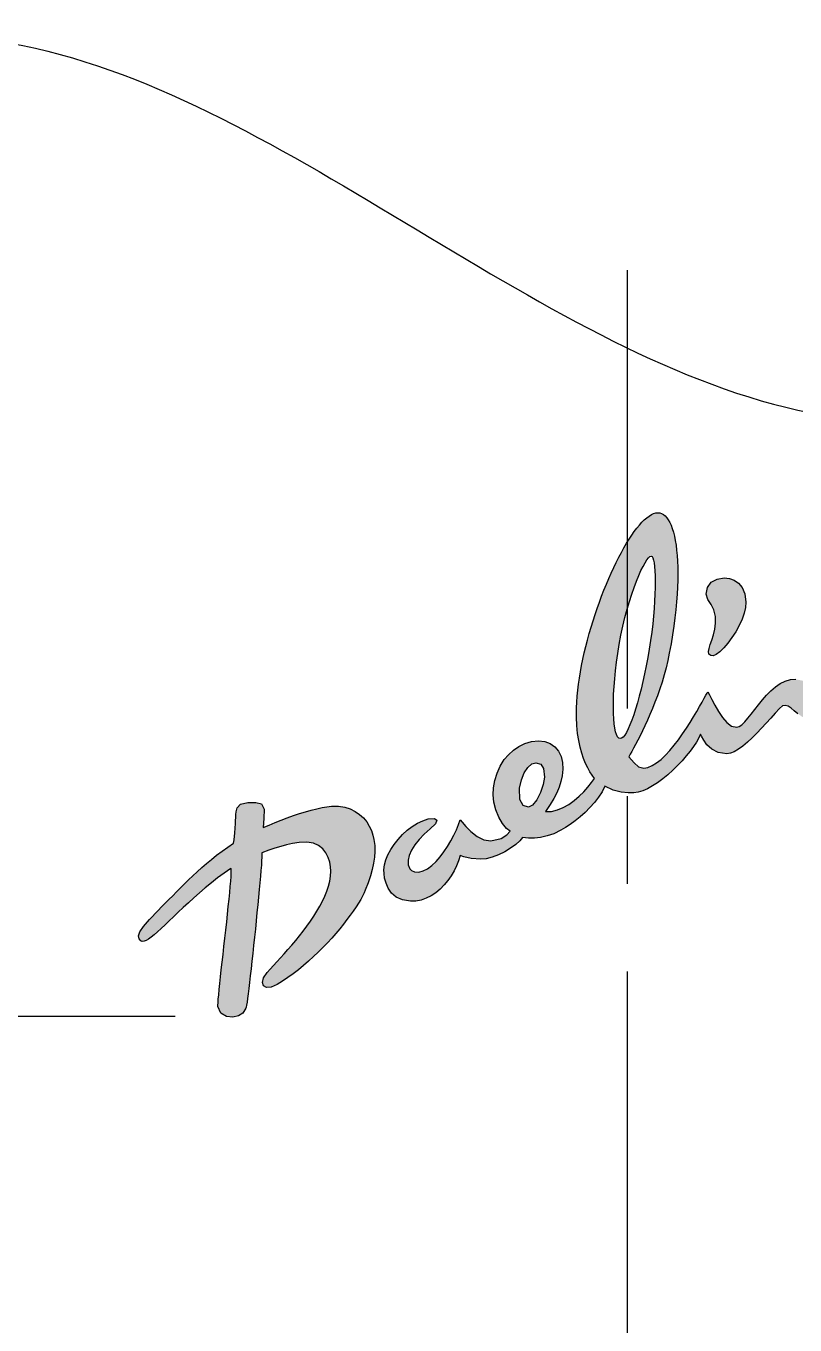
# Model space of a CAD drawing. Extents: x -5628 to -5208, y -2436 to -2139.
# Drawn here: x -5292.7 to -5277.35, y -2251.14 to -2225.2 of the extents above; entities that cross this region are included whole.
import ezdxf

# ---------------------------------------------------------------- set-up
doc = ezdxf.new("R2010")
doc.units = 0
doc.header["$LTSCALE"] = 7
doc.linetypes.add('CENTER', pattern=[2, 1.25, -0.25, 0.25, -0.25])
for name, color, linetype in [('CL', 1, 'CENTER'), ('D', 2, 'CONTINUOUS'), ('DIM', 2, 'CONTINUOUS')]:
    doc.layers.add(name, color=color, linetype=linetype)

msp = doc.modelspace()

# ---------------------------------------------------------------- hatches: boundary and pattern name
at = {"layer": 'D', "linetype": 'Continuous'}
h = msp.add_hatch(color=256, dxfattribs=at)
h.paths.add_polyline_path([(-5278.907, -2236.242), (-5278.762, -2236.22), (-5278.659, -2236.23), (-5278.562, -2236.263), (-5278.476, -2236.322), (-5278.405, -2236.413), (-5278.355, -2236.54), (-5278.33, -2236.707), (-5278.336, -2236.809), (-5278.363, -2236.923), (-5278.407, -2237.045), (-5278.466, -2237.17), (-5278.535, -2237.294), (-5278.612, -2237.412), (-5278.692, -2237.522), (-5278.773, -2237.617), (-5278.851, -2237.694), (-5278.923, -2237.748), (-5278.985, -2237.776), (-5279.034, -2237.772), (-5279.069, -2237.739), (-5279.077, -2237.69), (-5279.066, -2237.626), (-5279.041, -2237.549), (-5279.009, -2237.46), (-5278.976, -2237.358), (-5278.95, -2237.246), (-5278.935, -2237.124), (-5278.94, -2236.993), (-5278.97, -2236.854), (-5279.023, -2236.754), (-5279.089, -2236.648), (-5279.122, -2236.546), (-5279.095, -2236.409), (-5279.021, -2236.306)], flags=17)
h.paths.add_polyline_path([(-5280.245, -2235.793), (-5280.222, -2235.784), (-5280.204, -2235.793), (-5280.187, -2235.82), (-5280.173, -2235.863), (-5280.162, -2235.921), (-5280.152, -2235.994), (-5280.146, -2236.081), (-5280.141, -2236.18), (-5280.14, -2236.29), (-5280.141, -2236.412), (-5280.145, -2236.542), (-5280.152, -2236.681), (-5280.162, -2236.828), (-5280.175, -2236.982), (-5280.191, -2237.14), (-5280.21, -2237.304), (-5280.233, -2237.471), (-5280.259, -2237.64), (-5280.288, -2237.809), (-5280.319, -2237.974), (-5280.352, -2238.135), (-5280.386, -2238.29), (-5280.421, -2238.439), (-5280.458, -2238.581), (-5280.495, -2238.715), (-5280.533, -2238.84), (-5280.57, -2238.955), (-5280.608, -2239.06), (-5280.645, -2239.153), (-5280.681, -2239.235), (-5280.716, -2239.303), (-5280.75, -2239.357), (-5280.783, -2239.396), (-5280.813, -2239.419), (-5280.842, -2239.426), (-5280.868, -2239.416), (-5280.892, -2239.39), (-5280.913, -2239.347), (-5280.931, -2239.29), (-5280.946, -2239.219), (-5280.958, -2239.134), (-5280.967, -2239.036), (-5280.973, -2238.927), (-5280.976, -2238.808), (-5280.974, -2238.677), (-5280.97, -2238.538), (-5280.961, -2238.39), (-5280.949, -2238.235), (-5280.933, -2238.072), (-5280.913, -2237.904), (-5280.888, -2237.73), (-5280.859, -2237.552), (-5280.824, -2237.364), (-5280.786, -2237.183), (-5280.745, -2237.01), (-5280.701, -2236.846), (-5280.656, -2236.69), (-5280.609, -2236.544), (-5280.563, -2236.409), (-5280.516, -2236.286), (-5280.47, -2236.174), (-5280.425, -2236.075), (-5280.383, -2235.989), (-5280.343, -2235.917), (-5280.306, -2235.86), (-5280.274, -2235.818)], flags=16)
h.paths.add_polyline_path([(-5282.602, -2239.932), (-5282.523, -2239.909), (-5282.422, -2239.936), (-5282.369, -2240.026), (-5282.353, -2240.199), (-5282.374, -2240.346), (-5282.429, -2240.505), (-5282.505, -2240.651), (-5282.589, -2240.757), (-5282.668, -2240.798), (-5282.776, -2240.763), (-5282.843, -2240.642), (-5282.846, -2240.415), (-5282.81, -2240.251), (-5282.753, -2240.111), (-5282.681, -2240.002)], flags=16)
h.paths.add_polyline_path([(-5284.78, -2241.067), (-5284.671, -2241.033), (-5284.547, -2241.022), (-5284.499, -2241.056), (-5284.527, -2241.129), (-5284.631, -2241.231), (-5284.749, -2241.334), (-5284.852, -2241.44), (-5284.937, -2241.548), (-5285.003, -2241.656), (-5285.049, -2241.76), (-5285.071, -2241.858), (-5285.069, -2241.948), (-5285.04, -2242.027), (-5285.005, -2242.063), (-5284.944, -2242.089), (-5284.859, -2242.093), (-5284.771, -2242.07), (-5284.684, -2242.025), (-5284.598, -2241.962), (-5284.515, -2241.882), (-5284.435, -2241.791), (-5284.358, -2241.689), (-5284.287, -2241.581), (-5284.221, -2241.47), (-5284.161, -2241.357), (-5284.109, -2241.248), (-5284.065, -2241.143), (-5284.03, -2241.047), (-5283.993, -2241.094), (-5283.92, -2241.181), (-5283.818, -2241.284), (-5283.696, -2241.382), (-5283.562, -2241.452), (-5283.423, -2241.472), (-5283.213, -2241.425), (-5283.102, -2241.351), (-5283.035, -2241.277), (-5283.109, -2241.222), (-5283.186, -2241.123), (-5283.26, -2240.994), (-5283.322, -2240.847), (-5283.363, -2240.695), (-5283.377, -2240.551), (-5283.366, -2240.41), (-5283.34, -2240.263), (-5283.297, -2240.116), (-5283.235, -2239.975), (-5283.152, -2239.847), (-5283.067, -2239.75), (-5282.971, -2239.661), (-5282.862, -2239.586), (-5282.742, -2239.527), (-5282.61, -2239.489), (-5282.467, -2239.474), (-5282.345, -2239.488), (-5282.237, -2239.529), (-5282.145, -2239.595), (-5282.071, -2239.681), (-5282.018, -2239.786), (-5281.988, -2239.906), (-5281.985, -2240.038), (-5282, -2240.168), (-5282.024, -2240.286), (-5282.058, -2240.398), (-5282.104, -2240.508), (-5282.163, -2240.623), (-5282.238, -2240.746), (-5282.329, -2240.883), (-5282.211, -2240.88), (-5282.094, -2240.853), (-5281.979, -2240.806), (-5281.867, -2240.742), (-5281.76, -2240.666), (-5281.66, -2240.58), (-5281.567, -2240.489), (-5281.484, -2240.397), (-5281.411, -2240.307), (-5281.351, -2240.222), (-5281.397, -2240.16), (-5281.443, -2240.089), (-5281.487, -2240.01), (-5281.53, -2239.923), (-5281.57, -2239.825), (-5281.607, -2239.717), (-5281.64, -2239.598), (-5281.667, -2239.467), (-5281.689, -2239.324), (-5281.703, -2239.168), (-5281.711, -2238.998), (-5281.71, -2238.813), (-5281.705, -2238.699), (-5281.697, -2238.583), (-5281.685, -2238.464), (-5281.671, -2238.343), (-5281.653, -2238.22), (-5281.633, -2238.096), (-5281.61, -2237.97), (-5281.584, -2237.844), (-5281.556, -2237.717), (-5281.525, -2237.589), (-5281.492, -2237.461), (-5281.457, -2237.333), (-5281.42, -2237.206), (-5281.381, -2237.079), (-5281.341, -2236.953), (-5281.299, -2236.829), (-5281.255, -2236.706), (-5281.21, -2236.584), (-5281.164, -2236.465), (-5281.116, -2236.348), (-5281.068, -2236.234), (-5281.019, -2236.122), (-5280.969, -2236.014), (-5280.918, -2235.909), (-5280.867, -2235.808), (-5280.816, -2235.71), (-5280.764, -2235.618), (-5280.713, -2235.529), (-5280.661, -2235.446), (-5280.609, -2235.367), (-5280.558, -2235.294), (-5280.507, -2235.226), (-5280.457, -2235.165), (-5280.407, -2235.11), (-5280.358, -2235.061), (-5280.31, -2235.019), (-5280.263, -2234.984), (-5280.217, -2234.956), (-5280.172, -2234.936), (-5280.129, -2234.923), (-5280.087, -2234.919), (-5280.049, -2234.923), (-5280.012, -2234.935), (-5279.976, -2234.955), (-5279.942, -2234.983), (-5279.91, -2235.018), (-5279.879, -2235.061), (-5279.851, -2235.112), (-5279.824, -2235.17), (-5279.8, -2235.235), (-5279.778, -2235.307), (-5279.758, -2235.387), (-5279.74, -2235.473), (-5279.725, -2235.567), (-5279.713, -2235.667), (-5279.703, -2235.773), (-5279.696, -2235.886), (-5279.691, -2236.006), (-5279.69, -2236.132), (-5279.692, -2236.264), (-5279.696, -2236.403), (-5279.704, -2236.547), (-5279.716, -2236.698), (-5279.73, -2236.854), (-5279.749, -2237.016), (-5279.771, -2237.183), (-5279.796, -2237.356), (-5279.825, -2237.535), (-5279.859, -2237.719), (-5279.889, -2237.867), (-5279.924, -2238.014), (-5279.963, -2238.158), (-5280.005, -2238.299), (-5280.05, -2238.437), (-5280.097, -2238.571), (-5280.146, -2238.701), (-5280.196, -2238.827), (-5280.247, -2238.947), (-5280.297, -2239.063), (-5280.347, -2239.172), (-5280.396, -2239.275), (-5280.444, -2239.372), (-5280.489, -2239.461), (-5280.532, -2239.543), (-5280.571, -2239.617), (-5280.606, -2239.683), (-5280.638, -2239.741), (-5280.664, -2239.789), (-5280.564, -2239.915), (-5280.471, -2239.994), (-5280.371, -2240.017), (-5280.287, -2240.002), (-5280.2, -2239.966), (-5280.112, -2239.912), (-5280.024, -2239.842), (-5279.935, -2239.758), (-5279.848, -2239.663), (-5279.761, -2239.56), (-5279.677, -2239.45), (-5279.596, -2239.336), (-5279.518, -2239.22), (-5279.444, -2239.105), (-5279.376, -2238.993), (-5279.313, -2238.887), (-5279.256, -2238.789), (-5279.206, -2238.7), (-5279.165, -2238.624), (-5279.131, -2238.564), (-5279.107, -2238.52), (-5279.093, -2238.496), (-5279.06, -2238.553), (-5279.012, -2238.646), (-5278.952, -2238.762), (-5278.881, -2238.887), (-5278.801, -2239.008), (-5278.711, -2239.109), (-5278.615, -2239.179), (-5278.512, -2239.202), (-5278.464, -2239.187), (-5278.411, -2239.15), (-5278.354, -2239.095), (-5278.292, -2239.023), (-5278.225, -2238.941), (-5278.155, -2238.849), (-5278.08, -2238.754), (-5278.001, -2238.657), (-5277.917, -2238.562), (-5277.83, -2238.473), (-5277.739, -2238.394), (-5277.644, -2238.328), (-5277.545, -2238.279), (-5277.443, -2238.25), (-5277.336, -2238.244), (-5277.189, -2238.274), (-5277.082, -2238.331), (-5277, -2238.399), (-5276.929, -2238.465), (-5276.855, -2238.514), (-5276.763, -2238.53), (-5276.716, -2238.514), (-5276.664, -2238.471), (-5276.607, -2238.406), (-5276.547, -2238.325), (-5276.483, -2238.233), (-5276.414, -2238.133), (-5276.342, -2238.031), (-5276.266, -2237.933), (-5276.187, -2237.842), (-5276.104, -2237.763), (-5276.017, -2237.702), (-5275.928, -2237.664), (-5275.835, -2237.652), (-5275.709, -2237.671), (-5275.593, -2237.709), (-5275.469, -2237.752), (-5275.322, -2237.788), (-5275.137, -2237.804), (-5275.043, -2237.785), (-5274.949, -2237.733), (-5274.853, -2237.658), (-5274.759, -2237.569), (-5274.666, -2237.475), (-5274.575, -2237.388), (-5274.488, -2237.315), (-5274.406, -2237.267), (-5274.317, -2237.24), (-5274.219, -2237.222), (-5274.113, -2237.213), (-5273.998, -2237.211), (-5273.875, -2237.215), (-5273.746, -2237.223), (-5273.61, -2237.234), (-5273.469, -2237.245), (-5273.323, -2237.256), (-5273.173, -2237.265), (-5273.038, -2237.269), (-5272.902, -2237.268), (-5272.769, -2237.263), (-5272.639, -2237.254), (-5272.515, -2237.243), (-5272.399, -2237.23), (-5272.294, -2237.215), (-5272.188, -2237.192), (-5272.077, -2237.153), (-5271.966, -2237.099), (-5271.862, -2237.03), (-5271.772, -2236.946), (-5271.702, -2236.847), (-5271.659, -2236.733), (-5271.651, -2236.605), (-5271.662, -2236.449), (-5271.669, -2236.308), (-5271.67, -2236.183), (-5271.661, -2236.075), (-5271.639, -2235.983), (-5271.601, -2235.909), (-5271.545, -2235.854), (-5271.468, -2235.817), (-5271.365, -2235.8), (-5271.277, -2235.805), (-5271.19, -2235.832), (-5271.109, -2235.881), (-5271.039, -2235.956), (-5270.983, -2236.057), (-5270.945, -2236.187), (-5270.93, -2236.347), (-5270.94, -2236.502), (-5270.971, -2236.641), (-5271.02, -2236.765), (-5271.081, -2236.875), (-5271.152, -2236.97), (-5271.227, -2237.053), (-5271.303, -2237.124), (-5271.374, -2237.183), (-5271.438, -2237.231), (-5271.49, -2237.27), (-5271.583, -2237.331), (-5271.685, -2237.38), (-5271.796, -2237.42), (-5271.914, -2237.452), (-5272.039, -2237.478), (-5272.17, -2237.499), (-5272.306, -2237.517), (-5272.446, -2237.533), (-5272.589, -2237.55), (-5272.732, -2237.563), (-5272.876, -2237.569), (-5273.019, -2237.571), (-5273.16, -2237.568), (-5273.299, -2237.562), (-5273.434, -2237.554), (-5273.563, -2237.545), (-5273.687, -2237.536), (-5273.803, -2237.528), (-5273.911, -2237.523), (-5274.009, -2237.521), (-5274.096, -2237.523), (-5274.172, -2237.532), (-5274.234, -2237.547), (-5274.295, -2237.579), (-5274.354, -2237.63), (-5274.411, -2237.698), (-5274.468, -2237.777), (-5274.527, -2237.866), (-5274.586, -2237.96), (-5274.649, -2238.056), (-5274.715, -2238.15), (-5274.786, -2238.24), (-5274.862, -2238.321), (-5274.945, -2238.39), (-5275.036, -2238.445), (-5275.135, -2238.48), (-5275.243, -2238.493), (-5275.409, -2238.481), (-5275.537, -2238.445), (-5275.635, -2238.394), (-5275.711, -2238.336), (-5275.773, -2238.278), (-5275.83, -2238.229), (-5275.889, -2238.195), (-5275.958, -2238.186), (-5275.997, -2238.205), (-5276.047, -2238.254), (-5276.106, -2238.328), (-5276.174, -2238.42), (-5276.249, -2238.523), (-5276.331, -2238.633), (-5276.417, -2238.743), (-5276.507, -2238.847), (-5276.6, -2238.939), (-5276.694, -2239.013), (-5276.788, -2239.063), (-5276.882, -2239.083), (-5277.008, -2239.072), (-5277.118, -2239.039), (-5277.212, -2238.989), (-5277.293, -2238.931), (-5277.365, -2238.872), (-5277.429, -2238.82), (-5277.489, -2238.781), (-5277.546, -2238.765), (-5277.603, -2238.777), (-5277.663, -2238.826), (-5277.745, -2238.92), (-5277.833, -2239.018), (-5277.924, -2239.12), (-5278.018, -2239.221), (-5278.113, -2239.32), (-5278.208, -2239.414), (-5278.301, -2239.501), (-5278.393, -2239.578), (-5278.481, -2239.642), (-5278.564, -2239.69), (-5278.641, -2239.721), (-5278.711, -2239.732), (-5278.884, -2239.705), (-5279.014, -2239.638), (-5279.108, -2239.55), (-5279.172, -2239.458), (-5279.214, -2239.381), (-5279.24, -2239.337), (-5279.273, -2239.412), (-5279.319, -2239.496), (-5279.376, -2239.585), (-5279.444, -2239.678), (-5279.521, -2239.774), (-5279.605, -2239.871), (-5279.696, -2239.967), (-5279.791, -2240.061), (-5279.89, -2240.15), (-5279.99, -2240.233), (-5280.092, -2240.308), (-5280.193, -2240.374), (-5280.292, -2240.429), (-5280.388, -2240.471), (-5280.479, -2240.498), (-5280.565, -2240.509), (-5280.678, -2240.509), (-5280.823, -2240.496), (-5280.983, -2240.456), (-5281.143, -2240.377), (-5281.202, -2240.488), (-5281.274, -2240.597), (-5281.355, -2240.703), (-5281.444, -2240.804), (-5281.539, -2240.9), (-5281.638, -2240.989), (-5281.737, -2241.07), (-5281.836, -2241.143), (-5281.932, -2241.206), (-5282.022, -2241.259), (-5282.164, -2241.326), (-5282.298, -2241.372), (-5282.428, -2241.401), (-5282.552, -2241.414), (-5282.672, -2241.413), (-5282.79, -2241.403), (-5282.843, -2241.472), (-5282.925, -2241.545), (-5283.028, -2241.618), (-5283.145, -2241.686), (-5283.271, -2241.747), (-5283.397, -2241.795), (-5283.517, -2241.827), (-5283.623, -2241.838), (-5283.817, -2241.823), (-5283.962, -2241.79), (-5284.033, -2241.764), (-5284.064, -2241.865), (-5284.104, -2241.967), (-5284.154, -2242.068), (-5284.212, -2242.167), (-5284.279, -2242.262), (-5284.353, -2242.35), (-5284.434, -2242.432), (-5284.521, -2242.505), (-5284.613, -2242.566), (-5284.71, -2242.616), (-5284.812, -2242.652), (-5284.917, -2242.672), (-5285.025, -2242.675), (-5285.184, -2242.648), (-5285.308, -2242.591), (-5285.402, -2242.511), (-5285.469, -2242.417), (-5285.513, -2242.317), (-5285.54, -2242.216), (-5285.552, -2242.124), (-5285.554, -2242.047), (-5285.543, -2241.951), (-5285.516, -2241.85), (-5285.474, -2241.746), (-5285.418, -2241.642), (-5285.351, -2241.539), (-5285.273, -2241.439), (-5285.187, -2241.344), (-5285.092, -2241.258), (-5284.992, -2241.181), (-5284.888, -2241.117)])
h.paths.add_polyline_path([(-5288.673, -2241.595), (-5288.555, -2241.515), (-5288.543, -2241.451), (-5288.531, -2241.307), (-5288.52, -2241.123), (-5288.507, -2240.944), (-5288.506, -2240.89), (-5288.486, -2240.807), (-5288.415, -2240.738), (-5288.27, -2240.706), (-5288.111, -2240.706), (-5287.997, -2240.728), (-5287.948, -2240.836), (-5287.952, -2241.025), (-5287.966, -2241.205), (-5287.848, -2241.154), (-5287.728, -2241.103), (-5287.607, -2241.055), (-5287.484, -2241.008), (-5287.362, -2240.965), (-5287.241, -2240.924), (-5287.122, -2240.888), (-5287.007, -2240.855), (-5286.896, -2240.828), (-5286.79, -2240.806), (-5286.691, -2240.79), (-5286.599, -2240.78), (-5286.462, -2240.779), (-5286.338, -2240.797), (-5286.226, -2240.832), (-5286.126, -2240.881), (-5286.039, -2240.942), (-5285.963, -2241.013), (-5285.899, -2241.092), (-5285.846, -2241.177), (-5285.804, -2241.265), (-5285.773, -2241.355), (-5285.753, -2241.444), (-5285.739, -2241.563), (-5285.735, -2241.681), (-5285.742, -2241.798), (-5285.76, -2241.918), (-5285.787, -2242.041), (-5285.824, -2242.17), (-5285.87, -2242.307), (-5285.926, -2242.453), (-5285.95, -2242.509), (-5285.981, -2242.571), (-5286.018, -2242.639), (-5286.062, -2242.712), (-5286.111, -2242.789), (-5286.166, -2242.87), (-5286.226, -2242.954), (-5286.292, -2243.042), (-5286.362, -2243.131), (-5286.436, -2243.223), (-5286.515, -2243.316), (-5286.597, -2243.409), (-5286.684, -2243.503), (-5286.773, -2243.597), (-5286.866, -2243.69), (-5286.961, -2243.781), (-5287.059, -2243.871), (-5287.159, -2243.958), (-5287.262, -2244.042), (-5287.365, -2244.122), (-5287.471, -2244.199), (-5287.577, -2244.271), (-5287.684, -2244.338), (-5287.805, -2244.391), (-5287.898, -2244.396), (-5287.959, -2244.361), (-5287.98, -2244.294), (-5287.958, -2244.203), (-5287.884, -2244.096), (-5287.824, -2244.029), (-5287.759, -2243.958), (-5287.691, -2243.883), (-5287.619, -2243.805), (-5287.545, -2243.722), (-5287.47, -2243.637), (-5287.393, -2243.549), (-5287.316, -2243.458), (-5287.24, -2243.365), (-5287.165, -2243.27), (-5287.092, -2243.173), (-5287.022, -2243.075), (-5286.954, -2242.976), (-5286.891, -2242.875), (-5286.833, -2242.775), (-5286.78, -2242.673), (-5286.733, -2242.572), (-5286.693, -2242.472), (-5286.661, -2242.371), (-5286.637, -2242.272), (-5286.622, -2242.174), (-5286.616, -2242.077), (-5286.621, -2241.989), (-5286.637, -2241.895), (-5286.667, -2241.801), (-5286.712, -2241.711), (-5286.775, -2241.63), (-5286.858, -2241.563), (-5286.962, -2241.516), (-5287.091, -2241.493), (-5287.246, -2241.499), (-5287.377, -2241.52), (-5287.498, -2241.547), (-5287.613, -2241.579), (-5287.73, -2241.616), (-5287.853, -2241.658), (-5287.988, -2241.706), (-5287.988, -2241.74), (-5287.99, -2241.794), (-5287.995, -2241.867), (-5288.001, -2241.955), (-5288.009, -2242.059), (-5288.019, -2242.176), (-5288.031, -2242.305), (-5288.043, -2242.443), (-5288.057, -2242.591), (-5288.072, -2242.744), (-5288.088, -2242.903), (-5288.104, -2243.066), (-5288.121, -2243.23), (-5288.138, -2243.394), (-5288.155, -2243.557), (-5288.172, -2243.717), (-5288.189, -2243.873), (-5288.205, -2244.022), (-5288.221, -2244.163), (-5288.237, -2244.294), (-5288.251, -2244.415), (-5288.264, -2244.522), (-5288.276, -2244.615), (-5288.287, -2244.692), (-5288.296, -2244.752), (-5288.304, -2244.792), (-5288.309, -2244.811), (-5288.368, -2244.91), (-5288.458, -2244.965), (-5288.57, -2244.986), (-5288.696, -2244.975), (-5288.809, -2244.912), (-5288.867, -2244.776), (-5288.868, -2244.749), (-5288.866, -2244.7), (-5288.86, -2244.63), (-5288.852, -2244.542), (-5288.842, -2244.437), (-5288.829, -2244.317), (-5288.815, -2244.186), (-5288.8, -2244.044), (-5288.783, -2243.893), (-5288.766, -2243.737), (-5288.747, -2243.576), (-5288.729, -2243.413), (-5288.711, -2243.25), (-5288.693, -2243.088), (-5288.676, -2242.931), (-5288.66, -2242.779), (-5288.645, -2242.636), (-5288.632, -2242.503), (-5288.621, -2242.381), (-5288.612, -2242.274), (-5288.605, -2242.183), (-5288.602, -2242.11), (-5288.601, -2242.057), (-5288.604, -2242.027), (-5288.61, -2242.021), (-5288.744, -2242.113), (-5288.873, -2242.209), (-5288.998, -2242.307), (-5289.12, -2242.406), (-5289.237, -2242.506), (-5289.349, -2242.606), (-5289.457, -2242.704), (-5289.56, -2242.8), (-5289.658, -2242.893), (-5289.752, -2242.983), (-5289.84, -2243.068), (-5289.922, -2243.147), (-5290, -2243.22), (-5290.071, -2243.285), (-5290.137, -2243.343), (-5290.198, -2243.391), (-5290.252, -2243.43), (-5290.3, -2243.458), (-5290.341, -2243.474), (-5290.377, -2243.478), (-5290.405, -2243.468), (-5290.442, -2243.424), (-5290.45, -2243.364), (-5290.423, -2243.284), (-5290.354, -2243.177), (-5290.236, -2243.037), (-5290.063, -2242.859), (-5289.991, -2242.788), (-5289.918, -2242.715), (-5289.845, -2242.64), (-5289.77, -2242.564), (-5289.695, -2242.486), (-5289.617, -2242.408), (-5289.537, -2242.328), (-5289.455, -2242.248), (-5289.37, -2242.167), (-5289.282, -2242.086), (-5289.191, -2242.004), (-5289.096, -2241.922), (-5288.997, -2241.84), (-5288.894, -2241.758), (-5288.786, -2241.676)])

# ---------------------------------------------------------------- linework, layer by layer
at = {"layer": 'CL'}
msp.add_line((-5280.693, -2266.825), (-5280.693, -2229.388), dxfattribs=at)
at = {"layer": 'D', "linetype": 'Continuous'}
for p, q in [((-5280.358, -2235.061), (-5280.31, -2235.019)), ((-5280.31, -2235.019), (-5280.263, -2234.984)), ((-5280.263, -2234.984), (-5280.217, -2234.956)), ((-5280.217, -2234.956), (-5280.172, -2234.936)), ((-5280.172, -2234.936), (-5280.129, -2234.923)), ((-5280.129, -2234.923), (-5280.087, -2234.919)), ((-5280.087, -2234.919), (-5280.049, -2234.923)), ((-5280.049, -2234.923), (-5280.012, -2234.935)), ((-5280.012, -2234.935), (-5279.976, -2234.955)), ((-5279.976, -2234.955), (-5279.942, -2234.983)), ((-5279.942, -2234.983), (-5279.91, -2235.018)), ((-5279.91, -2235.018), (-5279.879, -2235.061)), ((-5280.558, -2235.294), (-5280.507, -2235.226)), ((-5280.507, -2235.226), (-5280.457, -2235.165)), ((-5280.457, -2235.165), (-5280.407, -2235.11)), ((-5280.407, -2235.11), (-5280.358, -2235.061)), ((-5279.879, -2235.061), (-5279.851, -2235.112)), ((-5279.851, -2235.112), (-5279.824, -2235.17)), ((-5279.824, -2235.17), (-5279.8, -2235.235)), ((-5279.8, -2235.235), (-5279.778, -2235.307)), ((-5280.764, -2235.618), (-5280.713, -2235.529)), ((-5280.713, -2235.529), (-5280.661, -2235.446)), ((-5280.661, -2235.446), (-5280.609, -2235.367)), ((-5280.609, -2235.367), (-5280.558, -2235.294)), ((-5279.778, -2235.307), (-5279.758, -2235.387)), ((-5279.758, -2235.387), (-5279.74, -2235.473)), ((-5279.74, -2235.473), (-5279.725, -2235.567)), ((-5280.867, -2235.808), (-5280.816, -2235.71)), ((-5280.816, -2235.71), (-5280.764, -2235.618)), ((-5280.274, -2235.818), (-5280.245, -2235.793)), ((-5280.245, -2235.793), (-5280.222, -2235.784)), ((-5280.222, -2235.784), (-5280.204, -2235.793)), ((-5280.204, -2235.793), (-5280.187, -2235.82)), ((-5279.725, -2235.567), (-5279.713, -2235.667)), ((-5279.713, -2235.667), (-5279.703, -2235.773)), ((-5279.703, -2235.773), (-5279.696, -2235.886)), ((-5281.019, -2236.122), (-5280.969, -2236.014)), ((-5280.969, -2236.014), (-5280.918, -2235.909)), ((-5280.918, -2235.909), (-5280.867, -2235.808)), ((-5280.425, -2236.075), (-5280.383, -2235.989)), ((-5280.383, -2235.989), (-5280.343, -2235.917)), ((-5280.343, -2235.917), (-5280.306, -2235.86)), ((-5280.306, -2235.86), (-5280.274, -2235.818)), ((-5280.187, -2235.82), (-5280.173, -2235.863)), ((-5280.173, -2235.863), (-5280.162, -2235.921)), ((-5280.162, -2235.921), (-5280.152, -2235.994)), ((-5280.152, -2235.994), (-5280.146, -2236.081)), ((-5279.696, -2235.886), (-5279.691, -2236.006)), ((-5279.691, -2236.006), (-5279.69, -2236.132)), ((-5281.116, -2236.348), (-5281.068, -2236.234)), ((-5281.068, -2236.234), (-5281.019, -2236.122)), ((-5280.563, -2236.409), (-5280.516, -2236.286)), ((-5280.516, -2236.286), (-5280.47, -2236.174)), ((-5280.47, -2236.174), (-5280.425, -2236.075)), ((-5280.146, -2236.081), (-5280.141, -2236.18)), ((-5280.141, -2236.18), (-5280.14, -2236.29)), ((-5280.14, -2236.29), (-5280.141, -2236.412)), ((-5279.692, -2236.264), (-5279.696, -2236.403)), ((-5279.69, -2236.132), (-5279.692, -2236.264)), ((-5279.095, -2236.409), (-5279.021, -2236.306)), ((-5279.021, -2236.306), (-5278.907, -2236.242)), ((-5278.907, -2236.242), (-5278.762, -2236.22)), ((-5278.762, -2236.22), (-5278.659, -2236.23)), ((-5278.659, -2236.23), (-5278.562, -2236.263)), ((-5278.562, -2236.263), (-5278.476, -2236.322)), ((-5281.21, -2236.584), (-5281.164, -2236.465)), ((-5281.164, -2236.465), (-5281.116, -2236.348)), ((-5280.656, -2236.69), (-5280.609, -2236.544)), ((-5280.609, -2236.544), (-5280.563, -2236.409)), ((-5280.145, -2236.542), (-5280.152, -2236.681)), ((-5280.141, -2236.412), (-5280.145, -2236.542)), ((-5279.704, -2236.547), (-5279.716, -2236.698)), ((-5279.696, -2236.403), (-5279.704, -2236.547)), ((-5279.122, -2236.546), (-5279.095, -2236.409)), ((-5279.089, -2236.648), (-5279.122, -2236.546)), ((-5278.476, -2236.322), (-5278.405, -2236.413)), ((-5278.405, -2236.413), (-5278.355, -2236.54)), ((-5278.355, -2236.54), (-5278.33, -2236.707)), ((-5281.341, -2236.953), (-5281.299, -2236.829)), ((-5281.299, -2236.829), (-5281.255, -2236.706)), ((-5281.255, -2236.706), (-5281.21, -2236.584)), ((-5280.701, -2236.846), (-5280.656, -2236.69)), ((-5280.162, -2236.828), (-5280.175, -2236.982)), ((-5280.152, -2236.681), (-5280.162, -2236.828)), ((-5279.716, -2236.698), (-5279.73, -2236.854)), ((-5279.023, -2236.754), (-5279.089, -2236.648)), ((-5278.97, -2236.854), (-5279.023, -2236.754)), ((-5278.336, -2236.809), (-5278.363, -2236.923)), ((-5278.33, -2236.707), (-5278.336, -2236.809)), ((-5281.42, -2237.206), (-5281.381, -2237.079)), ((-5281.381, -2237.079), (-5281.341, -2236.953)), ((-5280.786, -2237.183), (-5280.745, -2237.01)), ((-5280.745, -2237.01), (-5280.701, -2236.846)), ((-5280.175, -2236.982), (-5280.191, -2237.14)), ((-5279.749, -2237.016), (-5279.771, -2237.183)), ((-5279.73, -2236.854), (-5279.749, -2237.016)), ((-5278.94, -2236.993), (-5278.97, -2236.854)), ((-5278.935, -2237.124), (-5278.94, -2236.993)), ((-5278.407, -2237.045), (-5278.466, -2237.17)), ((-5278.363, -2236.923), (-5278.407, -2237.045)), ((-5281.492, -2237.461), (-5281.457, -2237.333)), ((-5281.457, -2237.333), (-5281.42, -2237.206)), ((-5280.824, -2237.364), (-5280.786, -2237.183)), ((-5280.21, -2237.304), (-5280.233, -2237.471)), ((-5280.191, -2237.14), (-5280.21, -2237.304)), ((-5279.771, -2237.183), (-5279.796, -2237.356)), ((-5278.976, -2237.358), (-5278.95, -2237.246)), ((-5278.95, -2237.246), (-5278.935, -2237.124)), ((-5278.535, -2237.294), (-5278.612, -2237.412)), ((-5278.466, -2237.17), (-5278.535, -2237.294)), ((-5281.556, -2237.717), (-5281.525, -2237.589)), ((-5281.525, -2237.589), (-5281.492, -2237.461)), ((-5280.888, -2237.73), (-5280.859, -2237.552)), ((-5280.859, -2237.552), (-5280.824, -2237.364)), ((-5280.233, -2237.471), (-5280.259, -2237.64)), ((-5279.825, -2237.535), (-5279.859, -2237.719)), ((-5279.796, -2237.356), (-5279.825, -2237.535)), ((-5279.066, -2237.626), (-5279.041, -2237.549)), ((-5279.041, -2237.549), (-5279.009, -2237.46)), ((-5279.009, -2237.46), (-5278.976, -2237.358)), ((-5278.692, -2237.522), (-5278.773, -2237.617)), ((-5278.612, -2237.412), (-5278.692, -2237.522)), ((-5281.61, -2237.97), (-5281.584, -2237.844)), ((-5281.584, -2237.844), (-5281.556, -2237.717)), ((-5280.913, -2237.904), (-5280.888, -2237.73)), ((-5280.288, -2237.809), (-5280.319, -2237.974)), ((-5280.259, -2237.64), (-5280.288, -2237.809)), ((-5279.889, -2237.867), (-5279.924, -2238.014)), ((-5279.859, -2237.719), (-5279.889, -2237.867)), ((-5279.859, -2237.719), (-5279.859, -2237.719)), ((-5279.077, -2237.69), (-5279.066, -2237.626)), ((-5279.069, -2237.739), (-5279.077, -2237.69)), ((-5279.034, -2237.772), (-5279.069, -2237.739)), ((-5278.985, -2237.776), (-5279.034, -2237.772)), ((-5278.923, -2237.748), (-5278.985, -2237.776)), ((-5278.851, -2237.694), (-5278.923, -2237.748)), ((-5278.773, -2237.617), (-5278.851, -2237.694)), ((-5281.653, -2238.22), (-5281.633, -2238.096)), ((-5281.633, -2238.096), (-5281.61, -2237.97)), ((-5280.949, -2238.235), (-5280.933, -2238.072)), ((-5280.933, -2238.072), (-5280.913, -2237.904)), ((-5280.319, -2237.974), (-5280.352, -2238.135)), ((-5279.924, -2238.014), (-5279.963, -2238.158)), ((-5281.685, -2238.464), (-5281.671, -2238.343)), ((-5281.671, -2238.343), (-5281.653, -2238.22)), ((-5280.97, -2238.538), (-5280.961, -2238.39)), ((-5280.961, -2238.39), (-5280.949, -2238.235)), ((-5280.386, -2238.29), (-5280.421, -2238.439)), ((-5280.352, -2238.135), (-5280.386, -2238.29)), ((-5280.005, -2238.299), (-5280.05, -2238.437)), ((-5279.963, -2238.158), (-5280.005, -2238.299)), ((-5277.739, -2238.394), (-5277.644, -2238.328)), ((-5277.644, -2238.328), (-5277.545, -2238.279)), ((-5277.545, -2238.279), (-5277.443, -2238.25)), ((-5277.443, -2238.25), (-5277.336, -2238.244)), ((-5281.705, -2238.699), (-5281.697, -2238.583)), ((-5281.697, -2238.583), (-5281.685, -2238.464)), ((-5280.974, -2238.677), (-5280.97, -2238.538)), ((-5280.458, -2238.581), (-5280.495, -2238.715)), ((-5280.421, -2238.439), (-5280.458, -2238.581)), ((-5280.097, -2238.571), (-5280.146, -2238.701)), ((-5280.05, -2238.437), (-5280.097, -2238.571)), ((-5279.206, -2238.7), (-5279.165, -2238.624)), ((-5279.165, -2238.624), (-5279.131, -2238.564)), ((-5279.131, -2238.564), (-5279.107, -2238.52)), ((-5279.107, -2238.52), (-5279.093, -2238.496)), ((-5279.093, -2238.496), (-5279.06, -2238.553)), ((-5279.06, -2238.553), (-5279.012, -2238.646)), ((-5279.012, -2238.646), (-5278.952, -2238.762)), ((-5278.001, -2238.657), (-5277.917, -2238.562)), ((-5277.917, -2238.562), (-5277.83, -2238.473)), ((-5277.83, -2238.473), (-5277.739, -2238.394)), ((-5281.711, -2238.998), (-5281.71, -2238.813)), ((-5281.71, -2238.813), (-5281.705, -2238.699)), ((-5280.976, -2238.808), (-5280.974, -2238.677)), ((-5280.973, -2238.927), (-5280.976, -2238.808)), ((-5280.533, -2238.84), (-5280.57, -2238.955)), ((-5280.495, -2238.715), (-5280.533, -2238.84)), ((-5280.196, -2238.827), (-5280.247, -2238.947)), ((-5280.146, -2238.701), (-5280.196, -2238.827)), ((-5279.376, -2238.993), (-5279.313, -2238.887)), ((-5279.313, -2238.887), (-5279.256, -2238.789)), ((-5279.256, -2238.789), (-5279.206, -2238.7)), ((-5278.952, -2238.762), (-5278.881, -2238.887)), ((-5278.881, -2238.887), (-5278.801, -2239.008)), ((-5278.225, -2238.941), (-5278.155, -2238.849)), ((-5278.155, -2238.849), (-5278.08, -2238.754)), ((-5278.08, -2238.754), (-5278.001, -2238.657)), ((-5277.663, -2238.826), (-5277.745, -2238.92)), ((-5277.603, -2238.777), (-5277.663, -2238.826)), ((-5277.546, -2238.765), (-5277.603, -2238.777)), ((-5277.489, -2238.781), (-5277.546, -2238.765)), ((-5277.429, -2238.82), (-5277.489, -2238.781)), ((-5277.365, -2238.872), (-5277.429, -2238.82)), ((-5277.293, -2238.931), (-5277.365, -2238.872)), ((-5281.703, -2239.168), (-5281.711, -2238.998)), ((-5281.689, -2239.324), (-5281.703, -2239.168)), ((-5280.967, -2239.036), (-5280.973, -2238.927)), ((-5280.958, -2239.134), (-5280.967, -2239.036)), ((-5280.946, -2239.219), (-5280.958, -2239.134)), ((-5280.645, -2239.153), (-5280.681, -2239.235)), ((-5280.608, -2239.06), (-5280.645, -2239.153)), ((-5280.57, -2238.955), (-5280.608, -2239.06)), ((-5280.297, -2239.063), (-5280.347, -2239.172)), ((-5280.247, -2238.947), (-5280.297, -2239.063)), ((-5279.518, -2239.22), (-5279.444, -2239.105)), ((-5279.444, -2239.105), (-5279.376, -2238.993)), ((-5278.801, -2239.008), (-5278.711, -2239.109)), ((-5278.711, -2239.109), (-5278.615, -2239.179)), ((-5278.464, -2239.187), (-5278.411, -2239.15)), ((-5278.411, -2239.15), (-5278.354, -2239.095)), ((-5278.354, -2239.095), (-5278.292, -2239.023)), ((-5278.292, -2239.023), (-5278.225, -2238.941)), ((-5277.924, -2239.12), (-5278.018, -2239.221)), ((-5277.833, -2239.018), (-5277.924, -2239.12)), ((-5277.745, -2238.92), (-5277.833, -2239.018)), ((-5281.667, -2239.467), (-5281.689, -2239.324)), ((-5280.931, -2239.29), (-5280.946, -2239.219)), ((-5280.913, -2239.347), (-5280.931, -2239.29)), ((-5280.892, -2239.39), (-5280.913, -2239.347)), ((-5280.868, -2239.416), (-5280.892, -2239.39)), ((-5280.842, -2239.426), (-5280.868, -2239.416)), ((-5280.813, -2239.419), (-5280.842, -2239.426)), ((-5280.783, -2239.396), (-5280.813, -2239.419)), ((-5280.75, -2239.357), (-5280.783, -2239.396)), ((-5280.716, -2239.303), (-5280.75, -2239.357)), ((-5280.681, -2239.235), (-5280.716, -2239.303)), ((-5280.444, -2239.372), (-5280.489, -2239.461)), ((-5280.396, -2239.275), (-5280.444, -2239.372)), ((-5280.347, -2239.172), (-5280.396, -2239.275)), ((-5279.677, -2239.45), (-5279.596, -2239.336)), ((-5279.596, -2239.336), (-5279.518, -2239.22)), ((-5279.273, -2239.412), (-5279.319, -2239.496)), ((-5279.24, -2239.337), (-5279.273, -2239.412)), ((-5279.214, -2239.381), (-5279.24, -2239.337)), ((-5279.172, -2239.458), (-5279.214, -2239.381)), ((-5278.615, -2239.179), (-5278.512, -2239.202)), ((-5278.512, -2239.202), (-5278.464, -2239.187)), ((-5278.208, -2239.414), (-5278.301, -2239.501)), ((-5278.113, -2239.32), (-5278.208, -2239.414)), ((-5278.018, -2239.221), (-5278.113, -2239.32)), ((-5283.067, -2239.75), (-5282.971, -2239.661)), ((-5282.971, -2239.661), (-5282.862, -2239.586)), ((-5282.862, -2239.586), (-5282.742, -2239.527)), ((-5282.742, -2239.527), (-5282.61, -2239.489)), ((-5282.61, -2239.489), (-5282.467, -2239.474)), ((-5282.467, -2239.474), (-5282.345, -2239.488)), ((-5282.345, -2239.488), (-5282.237, -2239.529)), ((-5282.237, -2239.529), (-5282.145, -2239.595)), ((-5282.145, -2239.595), (-5282.071, -2239.681)), ((-5282.071, -2239.681), (-5282.018, -2239.786)), ((-5281.64, -2239.598), (-5281.667, -2239.467)), ((-5281.607, -2239.717), (-5281.64, -2239.598)), ((-5280.606, -2239.683), (-5280.638, -2239.741)), ((-5280.571, -2239.617), (-5280.606, -2239.683)), ((-5280.532, -2239.543), (-5280.571, -2239.617)), ((-5280.489, -2239.461), (-5280.532, -2239.543)), ((-5279.935, -2239.758), (-5279.848, -2239.663)), ((-5279.848, -2239.663), (-5279.761, -2239.56)), ((-5279.761, -2239.56), (-5279.677, -2239.45)), ((-5279.444, -2239.678), (-5279.521, -2239.774)), ((-5279.376, -2239.585), (-5279.444, -2239.678)), ((-5279.319, -2239.496), (-5279.376, -2239.585)), ((-5279.108, -2239.55), (-5279.172, -2239.458)), ((-5279.014, -2239.638), (-5279.108, -2239.55)), ((-5278.884, -2239.705), (-5279.014, -2239.638)), ((-5278.481, -2239.642), (-5278.564, -2239.69)), ((-5278.393, -2239.578), (-5278.481, -2239.642)), ((-5278.301, -2239.501), (-5278.393, -2239.578)), ((-5283.235, -2239.975), (-5283.152, -2239.847)), ((-5283.152, -2239.847), (-5283.067, -2239.75)), ((-5282.681, -2240.002), (-5282.602, -2239.932)), ((-5282.602, -2239.932), (-5282.523, -2239.909)), ((-5282.523, -2239.909), (-5282.422, -2239.936)), ((-5282.422, -2239.936), (-5282.369, -2240.026)), ((-5282.018, -2239.786), (-5281.988, -2239.906)), ((-5281.988, -2239.906), (-5281.985, -2240.038)), ((-5281.57, -2239.825), (-5281.607, -2239.717)), ((-5281.53, -2239.923), (-5281.57, -2239.825)), ((-5281.487, -2240.01), (-5281.53, -2239.923)), ((-5280.638, -2239.741), (-5280.664, -2239.789)), ((-5280.664, -2239.789), (-5280.564, -2239.915)), ((-5280.564, -2239.915), (-5280.471, -2239.994)), ((-5280.2, -2239.966), (-5280.112, -2239.912)), ((-5280.112, -2239.912), (-5280.024, -2239.842)), ((-5280.024, -2239.842), (-5279.935, -2239.758)), ((-5279.605, -2239.871), (-5279.696, -2239.967)), ((-5279.521, -2239.774), (-5279.605, -2239.871)), ((-5278.711, -2239.732), (-5278.884, -2239.705)), ((-5278.641, -2239.721), (-5278.711, -2239.732)), ((-5278.564, -2239.69), (-5278.641, -2239.721)), ((-5283.34, -2240.263), (-5283.297, -2240.116)), ((-5283.297, -2240.116), (-5283.235, -2239.975)), ((-5282.81, -2240.251), (-5282.753, -2240.111)), ((-5282.753, -2240.111), (-5282.681, -2240.002)), ((-5282.353, -2240.199), (-5282.374, -2240.346)), ((-5282.369, -2240.026), (-5282.353, -2240.199)), ((-5282, -2240.168), (-5282.024, -2240.286)), ((-5281.985, -2240.038), (-5282, -2240.168)), ((-5281.443, -2240.089), (-5281.487, -2240.01)), ((-5281.397, -2240.16), (-5281.443, -2240.089)), ((-5281.351, -2240.222), (-5281.397, -2240.16)), ((-5280.471, -2239.994), (-5280.371, -2240.017)), ((-5280.371, -2240.017), (-5280.287, -2240.002)), ((-5280.287, -2240.002), (-5280.2, -2239.966)), ((-5279.89, -2240.15), (-5279.99, -2240.233)), ((-5279.791, -2240.061), (-5279.89, -2240.15)), ((-5279.696, -2239.967), (-5279.791, -2240.061)), ((-5283.377, -2240.551), (-5283.366, -2240.41)), ((-5283.366, -2240.41), (-5283.34, -2240.263)), ((-5282.846, -2240.415), (-5282.81, -2240.251)), ((-5282.843, -2240.642), (-5282.846, -2240.415)), ((-5282.374, -2240.346), (-5282.429, -2240.505)), ((-5282.058, -2240.398), (-5282.104, -2240.508)), ((-5282.024, -2240.286), (-5282.058, -2240.398)), ((-5281.567, -2240.489), (-5281.484, -2240.397)), ((-5281.484, -2240.397), (-5281.411, -2240.307)), ((-5281.411, -2240.307), (-5281.351, -2240.222)), ((-5281.143, -2240.377), (-5281.202, -2240.488)), ((-5280.983, -2240.456), (-5281.143, -2240.377)), ((-5280.823, -2240.496), (-5280.983, -2240.456)), ((-5280.292, -2240.429), (-5280.388, -2240.471)), ((-5280.193, -2240.374), (-5280.292, -2240.429)), ((-5280.092, -2240.308), (-5280.193, -2240.374)), ((-5279.99, -2240.233), (-5280.092, -2240.308)), ((-5288.415, -2240.738), (-5288.27, -2240.706)), ((-5288.27, -2240.706), (-5288.111, -2240.706)), ((-5288.111, -2240.706), (-5287.997, -2240.728)), ((-5283.363, -2240.695), (-5283.377, -2240.551)), ((-5283.322, -2240.847), (-5283.363, -2240.695)), ((-5282.776, -2240.763), (-5282.843, -2240.642)), ((-5282.505, -2240.651), (-5282.589, -2240.757)), ((-5282.429, -2240.505), (-5282.505, -2240.651)), ((-5282.163, -2240.623), (-5282.238, -2240.746)), ((-5282.104, -2240.508), (-5282.163, -2240.623)), ((-5281.867, -2240.742), (-5281.76, -2240.666)), ((-5281.76, -2240.666), (-5281.66, -2240.58)), ((-5281.66, -2240.58), (-5281.567, -2240.489)), ((-5281.355, -2240.703), (-5281.444, -2240.804)), ((-5281.274, -2240.597), (-5281.355, -2240.703)), ((-5281.202, -2240.488), (-5281.274, -2240.597)), ((-5280.678, -2240.509), (-5280.823, -2240.496)), ((-5280.565, -2240.509), (-5280.678, -2240.509)), ((-5280.479, -2240.498), (-5280.565, -2240.509)), ((-5280.388, -2240.471), (-5280.479, -2240.498)), ((-5288.52, -2241.123), (-5288.507, -2240.944)), ((-5288.507, -2240.944), (-5288.506, -2240.89)), ((-5288.506, -2240.89), (-5288.486, -2240.807)), ((-5288.486, -2240.807), (-5288.415, -2240.738)), ((-5287.997, -2240.728), (-5287.948, -2240.836)), ((-5287.948, -2240.836), (-5287.952, -2241.025)), ((-5287.484, -2241.008), (-5287.362, -2240.965)), ((-5287.362, -2240.965), (-5287.241, -2240.924)), ((-5287.241, -2240.924), (-5287.122, -2240.888)), ((-5287.122, -2240.888), (-5287.007, -2240.855)), ((-5287.007, -2240.855), (-5286.896, -2240.828)), ((-5286.896, -2240.828), (-5286.79, -2240.806)), ((-5286.79, -2240.806), (-5286.691, -2240.79)), ((-5286.691, -2240.79), (-5286.599, -2240.78)), ((-5286.599, -2240.78), (-5286.462, -2240.779)), ((-5286.462, -2240.779), (-5286.338, -2240.797)), ((-5286.338, -2240.797), (-5286.226, -2240.832)), ((-5286.226, -2240.832), (-5286.126, -2240.881)), ((-5286.126, -2240.881), (-5286.039, -2240.942)), ((-5286.039, -2240.942), (-5285.963, -2241.013)), ((-5283.26, -2240.994), (-5283.322, -2240.847)), ((-5282.668, -2240.798), (-5282.776, -2240.763)), ((-5282.589, -2240.757), (-5282.668, -2240.798)), ((-5282.238, -2240.746), (-5282.329, -2240.883)), ((-5282.329, -2240.883), (-5282.211, -2240.88)), ((-5282.211, -2240.88), (-5282.094, -2240.853)), ((-5282.094, -2240.853), (-5281.979, -2240.806)), ((-5281.979, -2240.806), (-5281.867, -2240.742)), ((-5281.539, -2240.9), (-5281.638, -2240.989)), ((-5281.444, -2240.804), (-5281.539, -2240.9)), ((-5288.531, -2241.307), (-5288.52, -2241.123)), ((-5287.952, -2241.025), (-5287.966, -2241.205)), ((-5287.966, -2241.205), (-5287.848, -2241.154)), ((-5287.848, -2241.154), (-5287.728, -2241.103)), ((-5287.728, -2241.103), (-5287.607, -2241.055)), ((-5287.607, -2241.055), (-5287.484, -2241.008)), ((-5285.963, -2241.013), (-5285.899, -2241.092)), ((-5285.899, -2241.092), (-5285.846, -2241.177)), ((-5285.846, -2241.177), (-5285.804, -2241.265)), ((-5285.092, -2241.258), (-5284.992, -2241.181)), ((-5284.992, -2241.181), (-5284.888, -2241.117)), ((-5284.888, -2241.117), (-5284.78, -2241.067)), ((-5284.78, -2241.067), (-5284.671, -2241.033)), ((-5284.631, -2241.231), (-5284.749, -2241.334)), ((-5284.671, -2241.033), (-5284.547, -2241.022)), ((-5284.527, -2241.129), (-5284.631, -2241.231)), ((-5284.547, -2241.022), (-5284.499, -2241.056)), ((-5284.499, -2241.056), (-5284.527, -2241.129)), ((-5284.109, -2241.248), (-5284.065, -2241.143)), ((-5284.065, -2241.143), (-5284.03, -2241.047)), ((-5284.03, -2241.047), (-5283.993, -2241.094)), ((-5283.993, -2241.094), (-5283.92, -2241.181)), ((-5283.92, -2241.181), (-5283.818, -2241.284)), ((-5283.186, -2241.123), (-5283.26, -2240.994)), ((-5283.109, -2241.222), (-5283.186, -2241.123)), ((-5283.035, -2241.277), (-5283.109, -2241.222)), ((-5281.932, -2241.206), (-5282.022, -2241.259)), ((-5281.836, -2241.143), (-5281.932, -2241.206)), ((-5281.737, -2241.07), (-5281.836, -2241.143)), ((-5281.638, -2240.989), (-5281.737, -2241.07)), ((-5288.555, -2241.515), (-5288.543, -2241.451)), ((-5288.543, -2241.451), (-5288.531, -2241.307)), ((-5287.246, -2241.499), (-5287.377, -2241.52)), ((-5287.091, -2241.493), (-5287.246, -2241.499)), ((-5286.962, -2241.516), (-5287.091, -2241.493)), ((-5285.804, -2241.265), (-5285.773, -2241.355)), ((-5285.773, -2241.355), (-5285.753, -2241.444)), ((-5285.753, -2241.444), (-5285.739, -2241.563)), ((-5285.351, -2241.539), (-5285.273, -2241.439)), ((-5285.273, -2241.439), (-5285.187, -2241.344)), ((-5285.187, -2241.344), (-5285.092, -2241.258)), ((-5284.852, -2241.44), (-5284.937, -2241.548)), ((-5284.749, -2241.334), (-5284.852, -2241.44)), ((-5284.287, -2241.581), (-5284.221, -2241.47)), ((-5284.221, -2241.47), (-5284.161, -2241.357)), ((-5284.161, -2241.357), (-5284.109, -2241.248)), ((-5283.818, -2241.284), (-5283.696, -2241.382)), ((-5283.696, -2241.382), (-5283.562, -2241.452)), ((-5283.562, -2241.452), (-5283.423, -2241.472)), ((-5283.423, -2241.472), (-5283.213, -2241.425)), ((-5283.213, -2241.425), (-5283.102, -2241.351)), ((-5283.102, -2241.351), (-5283.035, -2241.277)), ((-5282.843, -2241.472), (-5282.925, -2241.545)), ((-5282.79, -2241.403), (-5282.843, -2241.472)), ((-5282.672, -2241.413), (-5282.79, -2241.403)), ((-5282.552, -2241.414), (-5282.672, -2241.413)), ((-5282.428, -2241.401), (-5282.552, -2241.414)), ((-5282.298, -2241.372), (-5282.428, -2241.401)), ((-5282.164, -2241.326), (-5282.298, -2241.372)), ((-5282.022, -2241.259), (-5282.164, -2241.326)), ((-5288.997, -2241.84), (-5288.894, -2241.758)), ((-5288.894, -2241.758), (-5288.786, -2241.676)), ((-5288.786, -2241.676), (-5288.673, -2241.595)), ((-5288.673, -2241.595), (-5288.555, -2241.515)), ((-5287.988, -2241.74), (-5287.99, -2241.794)), ((-5287.853, -2241.658), (-5287.988, -2241.706)), ((-5287.988, -2241.706), (-5287.988, -2241.74)), ((-5287.73, -2241.616), (-5287.853, -2241.658)), ((-5287.613, -2241.579), (-5287.73, -2241.616)), ((-5287.498, -2241.547), (-5287.613, -2241.579)), ((-5287.377, -2241.52), (-5287.498, -2241.547)), ((-5286.858, -2241.563), (-5286.962, -2241.516)), ((-5286.775, -2241.63), (-5286.858, -2241.563)), ((-5286.712, -2241.711), (-5286.775, -2241.63)), ((-5286.667, -2241.801), (-5286.712, -2241.711)), ((-5285.735, -2241.681), (-5285.742, -2241.798)), ((-5285.739, -2241.563), (-5285.735, -2241.681)), ((-5285.516, -2241.85), (-5285.474, -2241.746)), ((-5285.474, -2241.746), (-5285.418, -2241.642)), ((-5285.418, -2241.642), (-5285.351, -2241.539)), ((-5285.049, -2241.76), (-5285.071, -2241.858)), ((-5285.003, -2241.656), (-5285.049, -2241.76)), ((-5284.937, -2241.548), (-5285.003, -2241.656)), ((-5284.435, -2241.791), (-5284.358, -2241.689)), ((-5284.358, -2241.689), (-5284.287, -2241.581)), ((-5283.271, -2241.747), (-5283.397, -2241.795)), ((-5283.145, -2241.686), (-5283.271, -2241.747)), ((-5283.028, -2241.618), (-5283.145, -2241.686)), ((-5282.925, -2241.545), (-5283.028, -2241.618)), ((-5289.282, -2242.086), (-5289.191, -2242.004)), ((-5289.191, -2242.004), (-5289.096, -2241.922)), ((-5289.096, -2241.922), (-5288.997, -2241.84)), ((-5288.61, -2242.021), (-5288.744, -2242.113)), ((-5288.604, -2242.027), (-5288.61, -2242.021)), ((-5288.001, -2241.955), (-5288.009, -2242.059)), ((-5287.995, -2241.867), (-5288.001, -2241.955)), ((-5287.99, -2241.794), (-5287.995, -2241.867)), ((-5286.637, -2241.895), (-5286.667, -2241.801)), ((-5286.621, -2241.989), (-5286.637, -2241.895)), ((-5286.616, -2242.077), (-5286.621, -2241.989)), ((-5285.76, -2241.918), (-5285.787, -2242.041)), ((-5285.742, -2241.798), (-5285.76, -2241.918)), ((-5285.554, -2242.047), (-5285.543, -2241.951)), ((-5285.543, -2241.951), (-5285.516, -2241.85)), ((-5285.071, -2241.858), (-5285.069, -2241.948)), ((-5285.069, -2241.948), (-5285.04, -2242.027)), ((-5284.684, -2242.025), (-5284.598, -2241.962)), ((-5284.598, -2241.962), (-5284.515, -2241.882)), ((-5284.515, -2241.882), (-5284.435, -2241.791)), ((-5284.104, -2241.967), (-5284.154, -2242.068)), ((-5284.064, -2241.865), (-5284.104, -2241.967)), ((-5284.033, -2241.764), (-5284.064, -2241.865)), ((-5283.962, -2241.79), (-5284.033, -2241.764)), ((-5283.817, -2241.823), (-5283.962, -2241.79)), ((-5283.623, -2241.838), (-5283.817, -2241.823)), ((-5283.517, -2241.827), (-5283.623, -2241.838)), ((-5283.397, -2241.795), (-5283.517, -2241.827)), ((-5289.537, -2242.328), (-5289.455, -2242.248)), ((-5289.455, -2242.248), (-5289.37, -2242.167)), ((-5289.37, -2242.167), (-5289.282, -2242.086)), ((-5288.873, -2242.209), (-5288.998, -2242.307)), ((-5288.744, -2242.113), (-5288.873, -2242.209)), ((-5288.621, -2242.381), (-5288.612, -2242.274)), ((-5288.612, -2242.274), (-5288.605, -2242.183)), ((-5288.605, -2242.183), (-5288.602, -2242.11)), ((-5288.601, -2242.057), (-5288.604, -2242.027)), ((-5288.602, -2242.11), (-5288.601, -2242.057)), ((-5288.019, -2242.176), (-5288.031, -2242.305)), ((-5288.009, -2242.059), (-5288.019, -2242.176)), ((-5286.661, -2242.371), (-5286.637, -2242.272)), ((-5286.637, -2242.272), (-5286.622, -2242.174)), ((-5286.622, -2242.174), (-5286.616, -2242.077)), ((-5286.616, -2242.077), (-5286.616, -2242.077)), ((-5285.824, -2242.17), (-5285.87, -2242.307)), ((-5285.787, -2242.041), (-5285.824, -2242.17)), ((-5285.552, -2242.124), (-5285.554, -2242.047)), ((-5285.54, -2242.216), (-5285.552, -2242.124)), ((-5285.513, -2242.317), (-5285.54, -2242.216)), ((-5285.04, -2242.027), (-5285.005, -2242.063)), ((-5285.005, -2242.063), (-5284.944, -2242.089)), ((-5284.944, -2242.089), (-5284.859, -2242.093)), ((-5284.859, -2242.093), (-5284.771, -2242.07)), ((-5284.771, -2242.07), (-5284.684, -2242.025)), ((-5284.279, -2242.262), (-5284.353, -2242.35)), ((-5284.212, -2242.167), (-5284.279, -2242.262)), ((-5284.154, -2242.068), (-5284.212, -2242.167)), ((-5289.77, -2242.564), (-5289.695, -2242.486)), ((-5289.695, -2242.486), (-5289.617, -2242.408)), ((-5289.617, -2242.408), (-5289.537, -2242.328)), ((-5289.237, -2242.506), (-5289.349, -2242.606)), ((-5289.12, -2242.406), (-5289.237, -2242.506)), ((-5288.998, -2242.307), (-5289.12, -2242.406)), ((-5288.645, -2242.636), (-5288.632, -2242.503)), ((-5288.632, -2242.503), (-5288.621, -2242.381)), ((-5288.043, -2242.443), (-5288.057, -2242.591)), ((-5288.031, -2242.305), (-5288.043, -2242.443)), ((-5286.733, -2242.572), (-5286.693, -2242.472)), ((-5286.693, -2242.472), (-5286.661, -2242.371)), ((-5285.95, -2242.509), (-5285.981, -2242.571)), ((-5285.926, -2242.453), (-5285.95, -2242.509)), ((-5285.87, -2242.307), (-5285.926, -2242.453)), ((-5285.469, -2242.417), (-5285.513, -2242.317)), ((-5285.402, -2242.511), (-5285.469, -2242.417)), ((-5285.308, -2242.591), (-5285.402, -2242.511)), ((-5284.521, -2242.505), (-5284.613, -2242.566)), ((-5284.434, -2242.432), (-5284.521, -2242.505)), ((-5284.353, -2242.35), (-5284.434, -2242.432)), ((-5290.063, -2242.859), (-5289.991, -2242.788)), ((-5289.991, -2242.788), (-5289.918, -2242.715)), ((-5289.918, -2242.715), (-5289.845, -2242.64)), ((-5289.845, -2242.64), (-5289.77, -2242.564)), ((-5289.56, -2242.8), (-5289.658, -2242.893)), ((-5289.457, -2242.704), (-5289.56, -2242.8)), ((-5289.349, -2242.606), (-5289.457, -2242.704)), ((-5288.676, -2242.931), (-5288.66, -2242.779)), ((-5288.66, -2242.779), (-5288.645, -2242.636)), ((-5288.072, -2242.744), (-5288.088, -2242.903)), ((-5288.057, -2242.591), (-5288.072, -2242.744)), ((-5286.891, -2242.875), (-5286.833, -2242.775)), ((-5286.833, -2242.775), (-5286.78, -2242.673)), ((-5286.78, -2242.673), (-5286.733, -2242.572)), ((-5286.111, -2242.789), (-5286.166, -2242.87)), ((-5286.062, -2242.712), (-5286.111, -2242.789)), ((-5286.018, -2242.639), (-5286.062, -2242.712)), ((-5285.981, -2242.571), (-5286.018, -2242.639)), ((-5285.184, -2242.648), (-5285.308, -2242.591)), ((-5285.025, -2242.675), (-5285.184, -2242.648)), ((-5284.917, -2242.672), (-5285.025, -2242.675)), ((-5284.812, -2242.652), (-5284.917, -2242.672)), ((-5284.71, -2242.616), (-5284.812, -2242.652)), ((-5284.613, -2242.566), (-5284.71, -2242.616)), ((-5290.354, -2243.177), (-5290.236, -2243.037)), ((-5290.236, -2243.037), (-5290.063, -2242.859)), ((-5289.752, -2242.983), (-5289.84, -2243.068)), ((-5289.658, -2242.893), (-5289.752, -2242.983)), ((-5288.693, -2243.088), (-5288.676, -2242.931)), ((-5288.088, -2242.903), (-5288.104, -2243.066)), ((-5287.022, -2243.075), (-5286.954, -2242.976)), ((-5286.954, -2242.976), (-5286.891, -2242.875)), ((-5286.292, -2243.042), (-5286.362, -2243.131)), ((-5286.226, -2242.954), (-5286.292, -2243.042)), ((-5286.166, -2242.87), (-5286.226, -2242.954)), ((-5290.45, -2243.364), (-5290.423, -2243.284)), ((-5290.423, -2243.284), (-5290.354, -2243.177)), ((-5290.071, -2243.285), (-5290.137, -2243.343)), ((-5290, -2243.22), (-5290.071, -2243.285)), ((-5289.922, -2243.147), (-5290, -2243.22)), ((-5289.84, -2243.068), (-5289.922, -2243.147)), ((-5288.729, -2243.413), (-5288.711, -2243.25)), ((-5288.711, -2243.25), (-5288.693, -2243.088)), ((-5288.121, -2243.23), (-5288.138, -2243.394)), ((-5288.104, -2243.066), (-5288.121, -2243.23)), ((-5287.24, -2243.365), (-5287.165, -2243.27)), ((-5287.165, -2243.27), (-5287.092, -2243.173)), ((-5287.092, -2243.173), (-5287.022, -2243.075)), ((-5286.515, -2243.316), (-5286.597, -2243.409)), ((-5286.436, -2243.223), (-5286.515, -2243.316)), ((-5286.362, -2243.131), (-5286.436, -2243.223)), ((-5290.442, -2243.424), (-5290.45, -2243.364)), ((-5290.405, -2243.468), (-5290.442, -2243.424)), ((-5290.377, -2243.478), (-5290.405, -2243.468)), ((-5290.341, -2243.474), (-5290.377, -2243.478)), ((-5290.3, -2243.458), (-5290.341, -2243.474)), ((-5290.252, -2243.43), (-5290.3, -2243.458)), ((-5290.198, -2243.391), (-5290.252, -2243.43)), ((-5290.137, -2243.343), (-5290.198, -2243.391)), ((-5288.766, -2243.737), (-5288.747, -2243.576)), ((-5288.747, -2243.576), (-5288.729, -2243.413)), ((-5288.155, -2243.557), (-5288.172, -2243.717)), ((-5288.138, -2243.394), (-5288.155, -2243.557)), ((-5287.47, -2243.637), (-5287.393, -2243.549)), ((-5287.393, -2243.549), (-5287.316, -2243.458)), ((-5287.316, -2243.458), (-5287.24, -2243.365)), ((-5286.684, -2243.503), (-5286.773, -2243.597)), ((-5286.597, -2243.409), (-5286.684, -2243.503)), ((-5288.783, -2243.893), (-5288.766, -2243.737)), ((-5288.172, -2243.717), (-5288.189, -2243.873)), ((-5287.691, -2243.883), (-5287.619, -2243.805)), ((-5287.619, -2243.805), (-5287.545, -2243.722)), ((-5287.545, -2243.722), (-5287.47, -2243.637)), ((-5286.961, -2243.781), (-5287.059, -2243.871)), ((-5286.866, -2243.69), (-5286.961, -2243.781)), ((-5286.773, -2243.597), (-5286.866, -2243.69)), ((-5288.815, -2244.186), (-5288.8, -2244.044)), ((-5288.8, -2244.044), (-5288.783, -2243.893)), ((-5288.205, -2244.022), (-5288.221, -2244.163)), ((-5288.189, -2243.873), (-5288.205, -2244.022)), ((-5287.958, -2244.203), (-5287.884, -2244.096)), ((-5287.884, -2244.096), (-5287.824, -2244.029)), ((-5287.884, -2244.096), (-5287.884, -2244.096)), ((-5287.824, -2244.029), (-5287.759, -2243.958)), ((-5287.759, -2243.958), (-5287.691, -2243.883)), ((-5287.262, -2244.042), (-5287.365, -2244.122)), ((-5287.159, -2243.958), (-5287.262, -2244.042)), ((-5287.059, -2243.871), (-5287.159, -2243.958)), ((-5288.842, -2244.437), (-5288.829, -2244.317)), ((-5288.829, -2244.317), (-5288.815, -2244.186)), ((-5288.237, -2244.294), (-5288.251, -2244.415)), ((-5288.221, -2244.163), (-5288.237, -2244.294)), ((-5287.98, -2244.294), (-5287.958, -2244.203)), ((-5287.959, -2244.361), (-5287.98, -2244.294)), ((-5287.684, -2244.338), (-5287.805, -2244.391)), ((-5287.577, -2244.271), (-5287.684, -2244.338)), ((-5287.684, -2244.338), (-5287.684, -2244.338)), ((-5287.471, -2244.199), (-5287.577, -2244.271)), ((-5287.365, -2244.122), (-5287.471, -2244.199)), ((-5288.86, -2244.63), (-5288.852, -2244.542)), ((-5288.852, -2244.542), (-5288.842, -2244.437)), ((-5288.276, -2244.615), (-5288.287, -2244.692)), ((-5288.264, -2244.522), (-5288.276, -2244.615)), ((-5288.251, -2244.415), (-5288.264, -2244.522)), ((-5287.898, -2244.396), (-5287.959, -2244.361)), ((-5287.805, -2244.391), (-5287.898, -2244.396)), ((-5288.868, -2244.749), (-5288.866, -2244.7)), ((-5288.867, -2244.776), (-5288.868, -2244.749)), ((-5288.809, -2244.912), (-5288.867, -2244.776)), ((-5288.866, -2244.7), (-5288.86, -2244.63)), ((-5288.309, -2244.811), (-5288.368, -2244.91)), ((-5288.304, -2244.792), (-5288.309, -2244.811)), ((-5288.296, -2244.752), (-5288.304, -2244.792)), ((-5288.287, -2244.692), (-5288.296, -2244.752)), ((-5288.696, -2244.975), (-5288.809, -2244.912)), ((-5288.57, -2244.986), (-5288.696, -2244.975)), ((-5288.458, -2244.965), (-5288.57, -2244.986)), ((-5288.368, -2244.91), (-5288.458, -2244.965))]:
    msp.add_line(p, q, dxfattribs=at)
at = {"layer": 'DIM'}
msp.add_line((-5289.724, -2244.975), (-5311.57, -2244.975), dxfattribs=at)
msp.add_open_spline([(-5299.358, -2226.258), (-5297.307, -2225.536), (-5289.905, -2224.319), (-5277.837, -2236.572), (-5267.222, -2231.627), (-5261.977, -2228.277)], degree=3, knots=[10.119329, 10.119329, 10.119329, 10.119329, 16.703727, 34.043904, 50.789434, 50.789434, 50.789434, 50.789434], dxfattribs=at)

doc.saveas('drawing.dxf')
